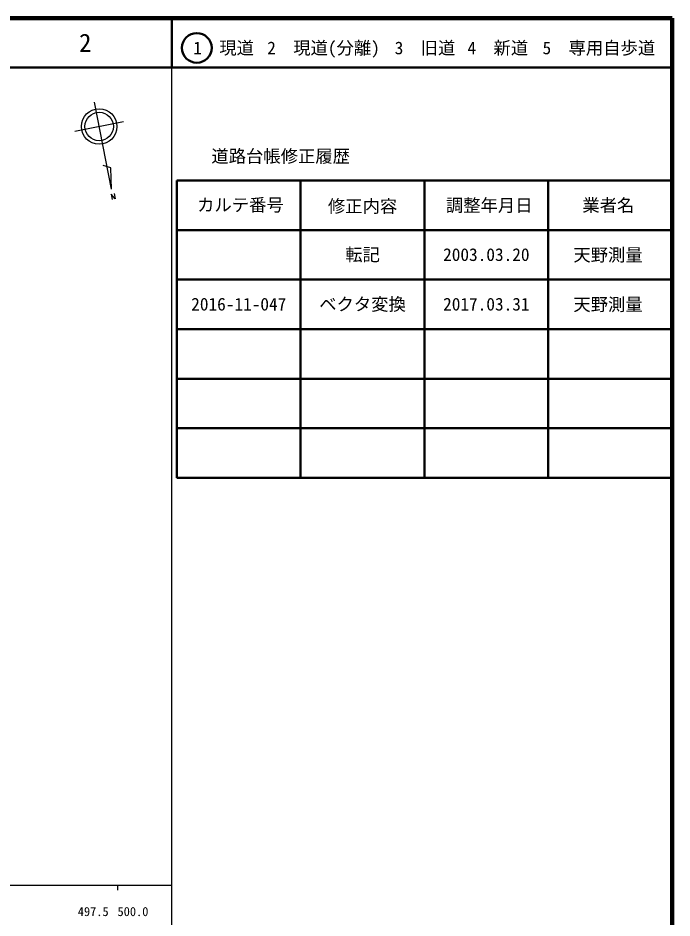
# Model space of a CAD drawing. Units: millimetres, scale not verified. Extents: x 40000 to 680000, y 20000 to 380000.
# Drawn here: x 547915 to 680000, y 198357 to 380000 of the extents above; entities that cross this region are included whole.
import ezdxf
from ezdxf.enums import TextEntityAlignment as Align

# ---------------------------------------------------------------- set-up
doc = ezdxf.new("R2010")
doc.units = ezdxf.units.MM
doc.header["$LTSCALE"] = 1000
for name, color, linetype, lineweight in [('M-BMK-SRVR', 3, 'Continuous', 25), ('M-TTL', 2, 'Continuous', 140), ('M-TTL-BAND', 7, 'Continuous', 25), ('M-TTL-FRAM', 2, 'Continuous', 50), ('M-TTL-LINE', 7, 'Continuous', 50)]:
    doc.layers.add(name, color=color, linetype=linetype, lineweight=lineweight)
doc.layers.add('M-TTL-TXT', color=7, linetype='Continuous')
doc.styles.add('ＭＳ ゴシック', font='')
doc.styles.get('ＭＳ ゴシック').set_extended_font_data('MS Gothic')

msp = doc.modelspace()

# ---------------------------------------------------------------- linework, layer by layer
at = {"layer": 'M-BMK-SRVR'}
for p, q in [((566820, 345421), (563335, 363035)), ((559379, 357127), (569243, 359079)), ((566688, 349788), (565140, 350213)), ((566820, 345421), (566688, 349788)), ((567524, 343477), (566744, 344456)), ((566744, 344456), (566966, 343366)), ((567309, 344565), (567524, 343477))]:
    msp.add_line(p, q, dxfattribs=at)
for radius in [3591, 2873]:
    msp.add_circle((564311, 358103), radius, dxfattribs=at)
at = {"layer": 'M-TTL'}
for p, q in [((680000, 380000), (40000, 380000)), ((680000, 20000), (680000, 380000))]:
    msp.add_line(p, q, dxfattribs=at)
at = {"layer": 'M-TTL-BAND'}
for p, q in [((579000, 20000), (579000, 370000)), ((40000, 205000), (579000, 205000)), ((568000, 205000), (568000, 204000))]:
    msp.add_line(p, q, dxfattribs=at)
at = {"layer": 'M-TTL-FRAM'}
for p, q in [((580000, 347197), (580000, 287197)), ((580000, 347197), (680000, 347197)), ((580000, 287197), (680000, 287197))]:
    msp.add_line(p, q, dxfattribs=at)
at = {"layer": 'M-TTL-LINE'}
for p, q in [((579000, 380000), (579000, 370000)), ((40000, 370000), (680000, 370000)), ((605000, 347197), (605000, 287197)), ((630000, 347197), (630000, 287197)), ((655000, 347197), (655000, 287197)), ((580000, 337197), (680000, 337197)), ((580000, 327197), (680000, 327197)), ((580000, 317197), (680000, 317197)), ((580000, 307197), (680000, 307197)), ((580000, 297197), (680000, 297197))]:
    msp.add_line(p, q, dxfattribs=at)
msp.add_circle((584031, 373958), 3000, dxfattribs=at)

# ---------------------------------------------------------------- texts
at = {"layer": 'M-TTL-BAND', "style": 'ＭＳ ゴシック'}
for s, p in [('497.5', (563108, 198195)), ('500.0', (571135, 198195))]:
    msp.add_text(s, height=1833, dxfattribs=at).set_placement(p, align=Align.BOTTOM_CENTER)
at = {"layer": 'M-TTL-TXT', "style": 'ＭＳ ゴシック'}
for s, height, p in [('2', 3666, (561497, 375000)), ('1\u3000現道', 2566, (589448, 373958)), ('2\u3000現道(分離)', 2566, (609619, 373958)), ('3\u3000旧道', 2566, (630121, 373958)), ('4\u3000新道', 2566, (644824, 373958)), ('5\u3000専用自歩道', 2566, (665228, 373958)), ('道路台帳修正履歴', 2566, (600968, 352113)), ('カルテ番号', 2566, (592839, 342277)), ('修正内容', 2566, (617509, 342023)), ('調整年月日', 2566, (643089, 342197)), ('業者名', 2566, (667134, 342197)), ('転記', 2566, (617500, 332245)), ('2003.03.20', 2566, (642500, 332245)), ('天野測量', 2566, (667077, 332189)), ('2016-11-047', 2566, (592500, 322245)), ('ベクタ変換', 2566, (617500, 322245)), ('2017.03.31', 2566, (642500, 322245)), ('天野測量', 2566, (667077, 322189))]:
    msp.add_text(s, height=height, dxfattribs=at).set_placement(p, align=Align.MIDDLE_CENTER)

doc.saveas('drawing.dxf')
